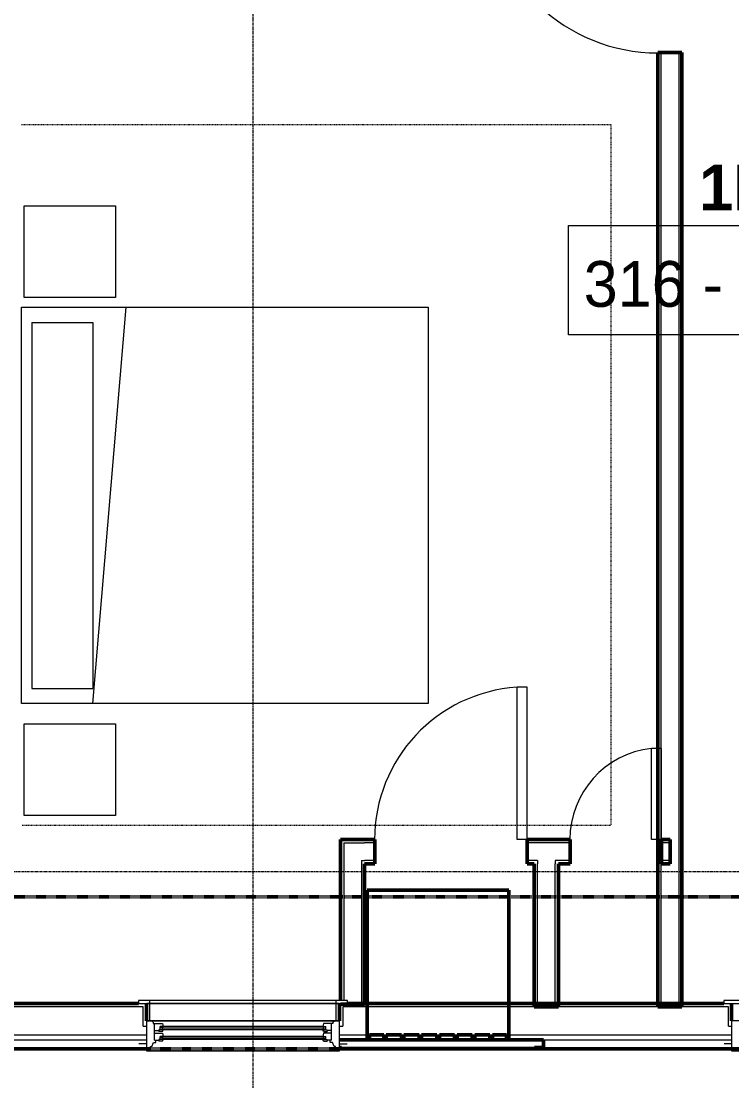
# Model space of a CAD drawing. Header units: inches. Extents: x -4217 to -1814, y 9706 to 12425.
# Drawn here: x -3200 to -3060.1, y 11241.1 to 11449.6 of the extents above; entities that cross this region are included whole.
import ezdxf

# ---------------------------------------------------------------- set-up
doc = ezdxf.new("R2010")
doc.units = ezdxf.units.IN
doc.header["$MEASUREMENT"] = 0
for name, pattern in [('Dash', [0.25, 0.125, -0.125]), ('Dash 1_16_', [0.125, 0.0625, -0.0625]), ('Grid Line 1_2_', [0.875, 0.5, -0.125, 0.125, -0.125])]:
    doc.linetypes.add(name, pattern=pattern)
for name, color, linetype, lineweight in [('A-ANNO-DIMS', 211, 'Continuous', 9), ('A-ANNO-DIMS-96', 211, 'Continuous', 9), ('A-AREA-IDEN', 2, 'Continuous', 9), ('A-DOOR-1', 250, 'Continuous', 9), ('A-DOOR-2', 90, 'Continuous', 20), ('A-GENM-3', 10, 'Continuous', 50), ('A-GLAZ-1', 250, 'Continuous', 9), ('A-GLAZ-2', 90, 'Continuous', 20), ('A-GLAZ-4', 10, 'Continuous', 50), ('A-WALL-3', 10, 'Continuous', 50), ('A-WALL-4', 50, 'Continuous', 13), ('C-PROP-LINE-2', 91, 'Dash 1_16_', 50), ('I-FURN-1', 250, 'Continuous', 9), ('I-FURN-HDLN-1', 250, 'Dash', 9), ('S-GRID-1', 1, 'Grid Line 1_2_', 9)]:
    doc.layers.add(name, color=color, linetype=linetype, lineweight=lineweight)
doc.styles.add('Century Gothic', font='ufonts.com_century-gothic.ttf', dxfattribs={"height": 9})
doc.styles.add('Century Gothic_B', font='GOTHICB.TTF', dxfattribs={"height": 9})
doc.dimstyles.new('OD__1_8__Tol__', dxfattribs={"dimscale": 12, "dimtxt": 9.397514, "dimasz": 1, "dimexe": 0.75, "dimexo": 0.5, "dimgap": 0.125, "dimtad": 1, "dimdec": 3, "dimrnd": 0.125, "dimzin": 3, "dimdsep": 46, "dimlunit": 4, "dimtxsty": 'Century Gothic', "dimblk1": 'OBLIQUE', "dimblk2": 'OBLIQUE', "dimsah": 1, "dimcen": 0.09, "dimdle": 0.75, "dimazin": 0, "dimtfac": 1, "dimtdec": 4, "dimtix": 1, "dimtmove": 0, "dimatfit": 3, "dimfxl": 1, "dimtvp": 1, "dimtfill": 1, "dimfrac": 2, "dimtolj": 1, "dimtzin": 0, "dimarcsym": 2})

# ---------------------------------------------------------------- blocks, each defined once
blk = doc.blocks.new('DIMBLOCK5-FLOOR PLAN - 3RD FLOOR')
at = {"layer": 'A-ANNO-DIMS-96'}
for p, q in [((-3406.42, 11249.36), (-3406.42, 11113.58)), ((-3406.42, 11122.58), (-3406.42, 11249.36)), ((-3204.32, 11249.64), (-3204.32, 11113.58)), ((-3204.32, 11122.58), (-3204.32, 11249.64)), ((-3415.42, 11122.58), (-3204.32, 11122.58))]:
    blk.add_line(p, q, dxfattribs=at)
at = {"layer": 'A-ANNO-DIMS-96', "lineweight": 50}
for p, q in [((-3406.42, 11122.58), (-3400.42, 11128.58)), ((-3204.32, 11122.58), (-3198.32, 11128.58)), ((-3406.42, 11122.58), (-3412.42, 11116.58)), ((-3204.32, 11122.58), (-3210.32, 11116.58))]:
    blk.add_line(p, q, dxfattribs=at)
at = {"layer": 'A-ANNO-DIMS-96', "color": 0, "insert": (-3339.61, 11135.62), "char_height": 9, "width": 82.1611, "attachment_point": 1, "line_spacing_factor": 0.984502, "style": 'Century Gothic', "bg_fill": 3, "box_fill_scale": 1.25, "bg_fill_color": 256, "bg_fill_true_color": 13158600, "bg_fill_transparency": 0}
blk.add_mtext('16\' - 10 1/8"', dxfattribs=at)
blk = doc.blocks.new('_Oblique')
at = {"color": 0, "linetype": 'ByBlock', "lineweight": -2}
blk.add_line((-0.5, -0.5), (0.5, 0.5), dxfattribs=at)
blk = doc.blocks.new('DIMBLOCK6-FLOOR PLAN - 3RD FLOOR')
at = {"layer": 'A-ANNO-DIMS-96'}
for p, q in [((-3204.32, 11249.64), (-3204.32, 11113.58)), ((-3204.32, 11122.58), (-3204.32, 11249.64)), ((-2916.32, 11249.64), (-2916.32, 11113.58)), ((-2916.32, 11122.58), (-2916.32, 11249.64)), ((-3204.32, 11122.58), (-2916.32, 11122.58))]:
    blk.add_line(p, q, dxfattribs=at)
at = {"layer": 'A-ANNO-DIMS-96', "lineweight": 50}
for p, q in [((-3204.32, 11122.58), (-3198.32, 11128.58)), ((-2916.32, 11122.58), (-2910.32, 11128.58)), ((-3204.32, 11122.58), (-3210.32, 11116.58)), ((-2916.32, 11122.58), (-2922.32, 11116.58))]:
    blk.add_line(p, q, dxfattribs=at)
at = {"layer": 'A-ANNO-DIMS-96', "color": 0, "insert": (-3079.57, 11135.62), "char_height": 9, "width": 46.1821, "attachment_point": 1, "line_spacing_factor": 0.984502, "style": 'Century Gothic', "bg_fill": 3, "box_fill_scale": 1.25, "bg_fill_color": 256, "bg_fill_true_color": 13158600, "bg_fill_transparency": 0}
blk.add_mtext('24\' - 0"', dxfattribs=at)

msp = doc.modelspace()

# ---------------------------------------------------------------- linework, layer by layer
at = {"layer": 'A-AREA-IDEN', "flags": 128}
msp.add_lwpolyline([(-3092.25919, 11409.40725), (-3016.75368, 11409.40725), (-3016.75368, 11387.91119), (-3092.25919, 11387.91119)], close=True, dxfattribs=at)
at = {"layer": 'A-DOOR-1'}
for centre, radius, start, end in [((-3074.67374, 11477.4394), 34.06659, 183.365687, 270), ((-3100.36124, 11288.5394), 30.06659, 93.8140748, 180), ((-3073.92374, 11288.5394), 18.06659, 96.355759, 180)]:
    msp.add_arc(centre, radius, start, end, dxfattribs=at)
at = {"layer": 'A-DOOR-2'}
for p, q in [((-3102.36124, 11288.5394), (-3102.36124, 11318.5394)), ((-3100.36124, 11318.5394), (-3102.36124, 11318.5394)), ((-3100.36124, 11288.5394), (-3100.36124, 11318.5394)), ((-3075.92374, 11288.5394), (-3075.92374, 11306.49495)), ((-3073.92374, 11306.49495), (-3075.92374, 11306.49495)), ((-3073.92374, 11288.5394), (-3073.92374, 11306.49495)), ((-3100.36124, 11288.5394), (-3102.36124, 11288.5394)), ((-3073.92374, 11288.5394), (-3075.92374, 11288.5394))]:
    msp.add_line(p, q, dxfattribs=at)
at = {"layer": 'A-GENM-3'}
msp.add_line((-3103.98624, 11278.5769), (-3131.86124, 11278.5769), dxfattribs=at)
at = {"layer": 'A-GLAZ-1'}
for p, q in [((-3135.74874, 11256.8894), (-3176.89717, 11256.8894)), ((-3020.54952, 11256.8894), (-3061.69796, 11256.8894))]:
    msp.add_line(p, q, dxfattribs=at)
at = {"layer": 'A-WALL-3'}
for p, q in [((-3069.92374, 11443.4394), (-3074.67374, 11443.4394)), ((-3136.49874, 11288.5394), (-3137.12374, 11288.5394)), ((-3137.12374, 11288.5394), (-3137.12374, 11256.8894)), ((-3132.37374, 11288.5394), (-3136.49874, 11288.5394)), ((-3130.36124, 11288.5394), (-3132.37374, 11288.5394)), ((-3130.36124, 11283.7894), (-3130.36124, 11288.5394)), ((-3091.92374, 11288.5394), (-3100.36124, 11288.5394)), ((-3100.36124, 11288.5394), (-3100.36124, 11283.7894)), ((-3091.92374, 11283.7894), (-3091.92374, 11288.5394)), ((-3072.23624, 11288.5394), (-3073.92374, 11288.5394)), ((-3073.92374, 11288.5394), (-3073.92374, 11283.7894)), ((-3072.23624, 11283.7894), (-3072.23624, 11288.5394)), ((-3132.37374, 11283.7894), (-3130.36124, 11283.7894)), ((-3100.36124, 11283.7894), (-3098.97754, 11283.7894)), ((-3094.22754, 11283.7894), (-3091.92374, 11283.7894)), ((-3073.92374, 11283.7894), (-3072.23624, 11283.7894))]:
    msp.add_line(p, q, dxfattribs=at)
at = {"layer": 'A-WALL-4'}
for p, q in [((-3136.49874, 11287.9144), (-3136.49874, 11256.8894)), ((-3136.49874, 11287.9144), (-3132.99874, 11287.9144)), ((-3132.99874, 11287.9144), (-3132.37374, 11287.9144)), ((-3130.36124, 11287.9144), (-3132.37374, 11287.9144)), ((-3091.92374, 11287.9144), (-3100.36124, 11287.9144)), ((-3072.23624, 11287.9144), (-3073.92374, 11287.9144)), ((-3132.99874, 11284.4144), (-3132.37374, 11284.4144)), ((-3130.36124, 11284.4144), (-3132.37374, 11284.4144)), ((-3098.35254, 11284.4144), (-3100.36124, 11284.4144)), ((-3098.35254, 11284.4144), (-3098.35254, 11283.7894)), ((-3091.92374, 11284.4144), (-3094.85254, 11284.4144)), ((-3094.85254, 11284.4144), (-3094.85254, 11283.7894)), ((-3072.23624, 11284.4144), (-3073.92374, 11284.4144))]:
    msp.add_line(p, q, dxfattribs=at)
at = {"layer": 'C-PROP-LINE-2'}
msp.add_line((-2099.26202, 11277.2894), (-3402.04874, 11277.2894), dxfattribs=at)
at = {"layer": 'I-FURN-1'}
for p, q in [((-3199.38624, 11413.24623), (-3181.38624, 11413.24623)), ((-3199.38624, 11395.24623), (-3199.38624, 11413.24623)), ((-3181.38624, 11413.24623), (-3181.38624, 11395.24623)), ((-3181.38624, 11395.24623), (-3199.38624, 11395.24623)), ((-3199.88624, 11393.3144), (-3119.88624, 11393.3144)), ((-3199.88624, 11315.3144), (-3199.88624, 11393.3144)), ((-3185.88624, 11315.3144), (-3179.30662, 11393.3144)), ((-3119.88624, 11393.3144), (-3119.88624, 11315.3144)), ((-3197.88624, 11390.3144), (-3185.88624, 11390.3144)), ((-3197.88624, 11390.3144), (-3197.88624, 11318.3144)), ((-3185.88624, 11390.3144), (-3185.88624, 11318.3144)), ((-3197.88624, 11318.3144), (-3185.88624, 11318.3144)), ((-3119.88624, 11315.3144), (-3199.88624, 11315.3144)), ((-3199.38624, 11311.3144), (-3181.38624, 11311.3144)), ((-3199.38624, 11293.3144), (-3199.38624, 11311.3144)), ((-3181.38624, 11311.3144), (-3181.38624, 11293.3144)), ((-3181.38624, 11293.3144), (-3199.38624, 11293.3144))]:
    msp.add_line(p, q, dxfattribs=at)
at = {"layer": 'I-FURN-HDLN-1'}
for p, q in [((-3199.88624, 11429.3144), (-3083.88624, 11429.3144)), ((-3083.88624, 11429.3144), (-3083.88624, 11291.3144)), ((-3083.88624, 11291.3144), (-3199.88624, 11291.3144))]:
    msp.add_line(p, q, dxfattribs=at)
at = {"layer": 'S-GRID-1'}
msp.add_line((-1814.20638, 11282.1894), (-4168.71446, 11282.1894), dxfattribs=at)

# ---------------------------------------------------------------- texts
at = {"layer": 'A-AREA-IDEN', "char_height": 9, "attachment_point": 1}
for s, insert, width, style in [('1BD', (-3066.50643, 11421.3754), 28.785, 'Century Gothic_B'), ('316 - 737 SF', (-3089.25919, 11402.40725), 83.931, 'Century Gothic')]:
    msp.add_mtext(s, dxfattribs=dict(at, insert=insert, width=width, style=style))

# ---------------------------------------------------------------- dimensions: what is measured, and where the dimension line sits
at = {"layer": 'A-ANNO-DIMS'}
dim = msp.add_linear_dim(base=(-3204.32374, 11122.57926), p1=(-3406.42374, 11255.3644), p2=(-3204.32374, 11255.6394), dimstyle='OD__1_8__Tol__', override={"dimpost": '<>', "dimfxl": 202.100187}, dxfattribs=at)
dim.commit()
dim.dimension.update_dxf_attribs({"geometry": 'DIMBLOCK5-FLOOR PLAN - 3RD FLOOR', "text_midpoint": (-3305.37374, 11129.30428)})

# ---------------------------------------------------------------- next in the draw order: dimensions: what is measured, and where the dimension line sits
dim = msp.add_linear_dim(base=(-2916.32374, 11122.57926), p1=(-3204.32374, 11255.6394), p2=(-2916.32374, 11255.6394), dimstyle='OD__1_8__Tol__', override={"dimpost": '<>', "dimfxl": 288}, dxfattribs=at)
dim.commit()
dim.dimension.update_dxf_attribs({"geometry": 'DIMBLOCK6-FLOOR PLAN - 3RD FLOOR', "text_midpoint": (-3060.32374, 11128.80564)})

# ---------------------------------------------------------------- next in the draw order: linework, layer by layer
at = {"layer": 'A-GENM-3'}
for p, q in [((-3131.86124, 11278.5769), (-3131.86124, 11249.1394)), ((-3103.98624, 11249.1394), (-3103.98624, 11278.5769)), ((-3131.86124, 11249.1394), (-3131.42374, 11249.1394)), ((-3131.42374, 11249.1394), (-3131.42374, 11250.1394)), ((-3131.42374, 11250.1394), (-3128.62686, 11250.1394)), ((-3128.62686, 11250.1394), (-3128.62686, 11249.1394)), ((-3128.62686, 11249.1394), (-3128.12686, 11249.1394)), ((-3128.12686, 11249.1394), (-3128.12686, 11250.1394)), ((-3128.12686, 11250.1394), (-3125.14249, 11250.1394)), ((-3125.14249, 11250.1394), (-3125.14249, 11249.1394)), ((-3125.14249, 11249.1394), (-3124.64249, 11249.1394)), ((-3124.64249, 11249.1394), (-3124.64249, 11250.1394)), ((-3124.64249, 11250.1394), (-3121.65811, 11250.1394)), ((-3121.65811, 11250.1394), (-3121.65811, 11249.1394)), ((-3121.65811, 11249.1394), (-3121.15811, 11249.1394)), ((-3121.15811, 11249.1394), (-3121.15811, 11250.1394)), ((-3121.15811, 11250.1394), (-3118.17374, 11250.1394)), ((-3118.17374, 11250.1394), (-3118.17374, 11249.1394)), ((-3118.17374, 11249.1394), (-3117.67374, 11249.1394)), ((-3117.67374, 11249.1394), (-3117.67374, 11250.1394)), ((-3117.67374, 11250.1394), (-3114.68936, 11250.1394)), ((-3114.68936, 11250.1394), (-3114.68936, 11249.1394)), ((-3114.68936, 11249.1394), (-3114.18936, 11249.1394)), ((-3114.18936, 11249.1394), (-3114.18936, 11250.1394)), ((-3114.18936, 11250.1394), (-3111.20499, 11250.1394)), ((-3111.20499, 11250.1394), (-3111.20499, 11249.1394)), ((-3111.20499, 11249.1394), (-3110.70499, 11249.1394)), ((-3110.70499, 11249.1394), (-3110.70499, 11250.1394)), ((-3110.70499, 11250.1394), (-3107.72061, 11250.1394)), ((-3107.72061, 11250.1394), (-3107.72061, 11249.1394)), ((-3107.72061, 11249.1394), (-3107.22061, 11249.1394)), ((-3107.22061, 11249.1394), (-3107.22061, 11250.1394)), ((-3107.22061, 11250.1394), (-3104.42374, 11250.1394)), ((-3104.42374, 11250.1394), (-3104.42374, 11249.1394)), ((-3104.42374, 11249.1394), (-3103.98624, 11249.1394))]:
    msp.add_line(p, q, dxfattribs=at)
at = {"layer": 'A-GLAZ-1'}
for p, q in [((-3176.89717, 11256.8894), (-3176.89717, 11256.2644)), ((-3174.64717, 11256.2644), (-3174.64717, 11256.8894)), ((-3137.99874, 11256.2644), (-3137.99874, 11256.8894)), ((-3135.74874, 11256.2644), (-3135.74874, 11256.8894)), ((-3061.69796, 11256.8894), (-3061.69796, 11256.2644)), ((-3176.89717, 11256.2644), (-3135.74874, 11256.2644)), ((-3137.37374, 11256.2644), (-3175.27217, 11256.2644)), ((-3175.27217, 11256.2644), (-3175.27217, 11252.8894)), ((-3174.64717, 11252.8894), (-3174.64717, 11256.2644)), ((-3137.99874, 11252.8894), (-3137.99874, 11256.2644)), ((-3137.37374, 11252.8894), (-3137.37374, 11256.2644)), ((-3061.69796, 11256.2644), (-3020.54952, 11256.2644)), ((-3175.27217, 11252.8894), (-3137.37374, 11252.8894)), ((-3172.61592, 11251.6394), (-3172.02217, 11251.6394)), ((-3172.61592, 11251.2644), (-3172.02217, 11251.2644)), ((-3172.14717, 11251.2644), (-3172.14717, 11251.6394)), ((-3140.62374, 11251.7644), (-3172.02217, 11251.7644)), ((-3140.62374, 11251.6394), (-3172.02217, 11251.6394)), ((-3140.62374, 11251.2644), (-3172.02217, 11251.2644)), ((-3140.62374, 11251.1394), (-3172.02217, 11251.1394)), ((-3140.02999, 11251.6394), (-3140.62374, 11251.6394)), ((-3140.02999, 11251.2644), (-3140.62374, 11251.2644)), ((-3140.49874, 11251.2644), (-3140.49874, 11251.6394)), ((-3172.61592, 11249.7019), (-3172.02217, 11249.7019)), ((-3172.61592, 11249.3269), (-3172.02217, 11249.3269)), ((-3172.14717, 11249.3269), (-3172.14717, 11249.7019)), ((-3140.62374, 11249.8269), (-3172.02217, 11249.8269)), ((-3140.62374, 11249.7019), (-3172.02217, 11249.7019)), ((-3140.62374, 11249.3269), (-3172.02217, 11249.3269)), ((-3140.62374, 11249.2019), (-3172.02217, 11249.2019)), ((-3140.02999, 11249.7019), (-3140.62374, 11249.7019)), ((-3140.02999, 11249.3269), (-3140.62374, 11249.3269)), ((-3140.49874, 11249.3269), (-3140.49874, 11249.7019))]:
    msp.add_line(p, q, dxfattribs=at)
at = {"layer": 'A-GLAZ-2'}
for p, q in [((-3137.31124, 11252.8894), (-3175.33467, 11252.8894)), ((-3175.33467, 11252.8894), (-3175.33467, 11247.0144)), ((-3173.99092, 11252.60924), (-3174.32481, 11252.8894)), ((-3173.99092, 11252.60924), (-3173.99092, 11252.3894)), ((-3173.99092, 11252.3894), (-3172.17842, 11252.3894)), ((-3173.74092, 11249.0769), (-3173.74092, 11252.3894)), ((-3172.17842, 11252.3894), (-3172.02217, 11251.7644)), ((-3140.46749, 11252.3894), (-3140.62374, 11251.7644)), ((-3138.65499, 11252.3894), (-3140.46749, 11252.3894)), ((-3138.90499, 11249.0769), (-3138.90499, 11252.3894)), ((-3138.65499, 11252.60924), (-3138.3211, 11252.8894)), ((-3138.65499, 11252.60924), (-3138.65499, 11252.3894)), ((-3137.31124, 11247.0144), (-3137.31124, 11252.8894)), ((-3022.11202, 11252.8894), (-3060.13546, 11252.8894)), ((-3060.13546, 11252.8894), (-3060.13546, 11247.0144)), ((-3173.74092, 11251.0144), (-3172.89717, 11251.0144)), ((-3173.74092, 11250.4519), (-3172.17842, 11250.4519)), ((-3172.89717, 11251.1394), (-3172.89717, 11250.79565)), ((-3172.0253, 11251.1394), (-3172.89717, 11251.1394)), ((-3172.17842, 11250.79565), (-3172.89717, 11250.79565)), ((-3172.61592, 11251.1394), (-3172.61592, 11251.7644)), ((-3172.02217, 11251.7644), (-3172.61592, 11251.7644)), ((-3172.17842, 11250.79565), (-3172.0253, 11251.1394)), ((-3172.17842, 11250.4519), (-3172.02217, 11249.8269)), ((-3140.62374, 11251.7644), (-3140.02999, 11251.7644)), ((-3140.46749, 11250.4519), (-3140.62374, 11249.8269)), ((-3140.46749, 11250.79565), (-3140.62061, 11251.1394)), ((-3140.62061, 11251.1394), (-3139.74874, 11251.1394)), ((-3140.46749, 11250.79565), (-3139.74874, 11250.79565)), ((-3138.90499, 11250.4519), (-3140.46749, 11250.4519)), ((-3140.02999, 11251.1394), (-3140.02999, 11251.7644)), ((-3139.74874, 11251.1394), (-3139.74874, 11250.79565)), ((-3138.90499, 11251.0144), (-3139.74874, 11251.0144)), ((-3175.33467, 11248.3894), (-3176.83467, 11248.3894)), ((-3174.24749, 11247.8269), (-3173.92842, 11248.6394)), ((-3173.92842, 11248.6394), (-3173.45967, 11248.6394)), ((-3173.74092, 11249.0769), (-3172.89717, 11249.0769)), ((-3173.45967, 11248.6394), (-3173.45967, 11249.0769)), ((-3172.89717, 11249.2019), (-3172.89717, 11248.85815)), ((-3172.0253, 11249.2019), (-3172.89717, 11249.2019)), ((-3172.17842, 11248.85815), (-3172.89717, 11248.85815)), ((-3172.61592, 11249.2019), (-3172.61592, 11249.8269)), ((-3172.02217, 11249.8269), (-3172.61592, 11249.8269)), ((-3172.17842, 11248.85815), (-3172.0253, 11249.2019)), ((-3140.62374, 11249.8269), (-3140.02999, 11249.8269)), ((-3140.46749, 11248.85815), (-3140.62061, 11249.2019)), ((-3140.62061, 11249.2019), (-3139.74874, 11249.2019)), ((-3140.46749, 11248.85815), (-3139.74874, 11248.85815)), ((-3140.02999, 11249.2019), (-3140.02999, 11249.8269)), ((-3139.74874, 11249.2019), (-3139.74874, 11248.85815)), ((-3138.90499, 11249.0769), (-3139.74874, 11249.0769)), ((-3139.18624, 11248.6394), (-3139.18624, 11249.0769)), ((-3138.71749, 11248.6394), (-3139.18624, 11248.6394)), ((-3138.39842, 11247.8269), (-3138.71749, 11248.6394)), ((-3137.31124, 11248.3894), (-3135.81124, 11248.3894)), ((-3060.13546, 11248.3894), (-3061.63546, 11248.3894)), ((-3175.33467, 11247.0144), (-3137.31124, 11247.0144)), ((-3174.52217, 11247.8269), (-3174.24749, 11247.8269)), ((-3174.52217, 11247.0144), (-3174.52217, 11247.8269)), ((-3138.12374, 11247.8269), (-3138.39842, 11247.8269)), ((-3138.12374, 11247.0144), (-3138.12374, 11247.8269)), ((-3060.13546, 11247.0144), (-3022.11202, 11247.0144))]:
    msp.add_line(p, q, dxfattribs=at)
at = {"layer": 'A-GLAZ-4'}
for p, q in [((-3136.93624, 11247.4519), (-3098.9128, 11247.4519)), ((-3136.93624, 11247.3894), (-3136.93624, 11247.4519)), ((-3098.9128, 11247.3894), (-3136.93624, 11247.3894)), ((-3098.9128, 11247.4519), (-3098.9128, 11247.3894))]:
    msp.add_line(p, q, dxfattribs=at)
at = {"layer": 'A-WALL-3'}
for p, q in [((-3074.67374, 11443.4394), (-3074.67374, 11255.6394)), ((-3069.92374, 11255.6394), (-3069.92374, 11443.4394)), ((-3132.37374, 11256.1644), (-3132.37374, 11283.7894)), ((-3098.97754, 11283.7894), (-3098.97754, 11255.6394)), ((-3094.22754, 11255.6394), (-3094.22754, 11283.7894)), ((-3176.89717, 11256.2644), (-3290.36124, 11256.2644)), ((-3175.33467, 11252.8894), (-3175.33467, 11256.2644)), ((-3137.31124, 11256.2644), (-3137.31124, 11252.8894)), ((-3137.12374, 11256.2644), (-3137.12374, 11256.1644)), ((-3137.12374, 11256.1644), (-3132.37374, 11256.1644)), ((-3061.69796, 11256.2644), (-3135.74874, 11256.2644)), ((-3098.97754, 11255.6394), (-3094.22754, 11255.6394)), ((-3074.67374, 11255.6394), (-3069.92374, 11255.6394)), ((-3060.13546, 11252.8894), (-3060.13546, 11256.2644)), ((-3137.31124, 11249.1394), (-3097.16269, 11249.1394)), ((-3097.16269, 11249.1394), (-3097.16269, 11247.6394)), ((-3213.92452, 11247.3894), (-3175.33467, 11247.3894)), ((-3136.93624, 11247.6394), (-3137.31124, 11247.6394)), ((-3137.31124, 11247.3894), (-3136.93624, 11247.3894)), ((-3136.93624, 11247.4519), (-3136.93624, 11247.6394)), ((-3097.16269, 11247.6394), (-3098.9128, 11247.6394)), ((-3098.9128, 11247.6394), (-3098.9128, 11247.4519)), ((-3098.9128, 11247.3894), (-3060.13546, 11247.3894))]:
    msp.add_line(p, q, dxfattribs=at)
at = {"layer": 'A-WALL-4'}
for p, q in [((-3074.04874, 11443.4394), (-3074.04874, 11255.6394)), ((-3070.54874, 11443.4394), (-3070.54874, 11255.6394)), ((-3132.99874, 11284.4144), (-3132.99874, 11256.1644)), ((-3098.35254, 11255.6394), (-3098.35254, 11283.7894)), ((-3094.85254, 11255.6394), (-3094.85254, 11283.7894)), ((-3175.95967, 11255.6394), (-3291.23624, 11255.6394)), ((-3175.95967, 11251.8269), (-3175.95967, 11255.6394)), ((-3136.68624, 11255.6394), (-3136.68624, 11251.8269)), ((-3060.76046, 11255.6394), (-3136.68624, 11255.6394)), ((-3136.49874, 11256.2644), (-3136.49874, 11256.1644)), ((-3060.76046, 11251.8269), (-3060.76046, 11255.6394)), ((-3175.95967, 11251.8269), (-3175.33467, 11251.8269)), ((-3137.31124, 11251.8269), (-3136.68624, 11251.8269)), ((-3060.76046, 11251.8269), (-3060.13546, 11251.8269)), ((-3291.86124, 11250.1394), (-3175.33467, 11250.1394)), ((-3212.17452, 11249.1394), (-3175.33467, 11249.1394)), ((-3137.31124, 11250.1394), (-3060.13546, 11250.1394)), ((-3097.16269, 11249.1394), (-3060.13546, 11249.1394)), ((-3212.17452, 11247.6394), (-3175.33467, 11247.6394)), ((-3097.16269, 11247.6394), (-3060.13546, 11247.6394))]:
    msp.add_line(p, q, dxfattribs=at)
at = {"layer": 'C-PROP-LINE-2'}
msp.add_line((-2068.92374, 11247.3894), (-3400.04874, 11247.3894), dxfattribs=at)
at = {"layer": 'S-GRID-1'}
msp.add_line((-3154.32374, 9836.17969), (-3154.32374, 12376.79045), dxfattribs=at)

doc.saveas('drawing.dxf')
